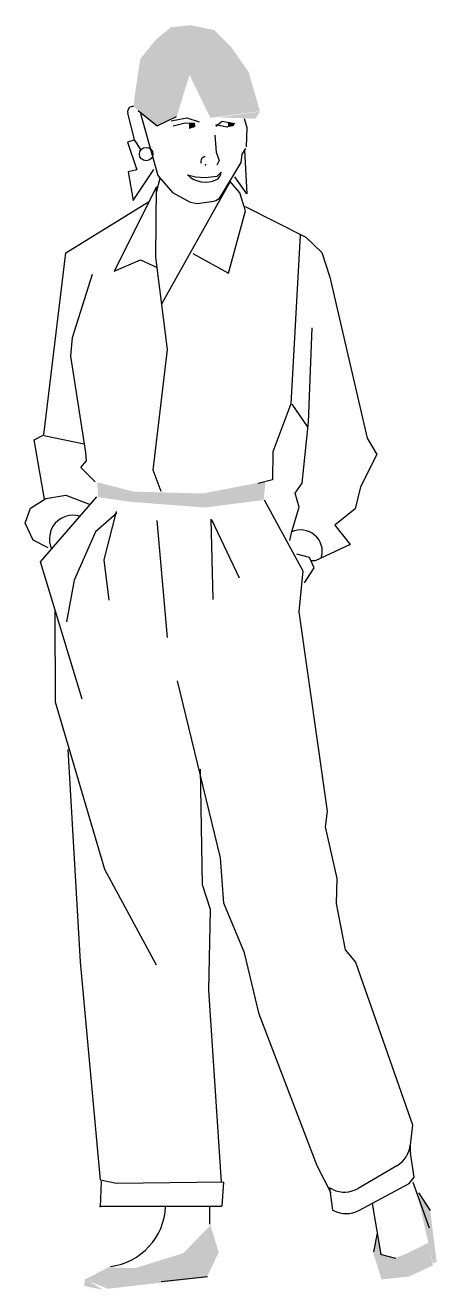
# Model space of a CAD drawing. Extents: x 217.75 to 218.29, y 271.13 to 272.8.
import ezdxf

# ---------------------------------------------------------------- set-up
doc = ezdxf.new("R2010")
doc.units = 0
doc.header["$LTSCALE"] = 15
doc.layers.get('0').update_dxf_attribs({"linetype": 'CONTINUOUS'})

msp = doc.modelspace()

# ---------------------------------------------------------------- linework, layer by layer
at = {"color": 0}
for p, q in [((217.8858, 272.6844), (217.8943, 272.6487)), ((217.8995, 272.6876), (217.9249, 272.6674)), ((217.9027, 272.6835), (217.9254, 272.6018)), ((217.9249, 272.6674), (217.9504, 272.6798)), ((217.943, 272.6741), (217.9639, 272.678)), ((217.9639, 272.678), (217.9799, 272.6726)), ((218.0432, 272.6649), (218.0398, 272.6768)), ((217.946, 272.6673), (217.9618, 272.6714)), ((217.9618, 272.6714), (217.9733, 272.6708)), ((217.9733, 272.6708), (217.974, 272.666)), ((218.0021, 272.6669), (218.0104, 272.6736)), ((218.0166, 272.6657), (218.0021, 272.6686)), ((218.0104, 272.6736), (218.0273, 272.6703)), ((218.0273, 272.6703), (218.0166, 272.6657)), ((218.0423, 272.6397), (218.0434, 272.6651)), ((217.8938, 272.6486), (217.8858, 272.6457)), ((217.8858, 272.6457), (217.8978, 272.6093)), ((217.8943, 272.6487), (217.9028, 272.636)), ((218.0008, 272.6549), (218.0026, 272.6327)), ((218.0026, 272.6327), (218.0064, 272.6218)), ((218.0355, 272.6188), (218.0368, 272.6299)), ((218.0368, 272.6299), (218.0417, 272.6373)), ((218.04, 272.6352), (218.0427, 272.5776)), ((218.0064, 272.6218), (218.0035, 272.6155)), ((218.0081, 272.5737), (218.0355, 272.6188)), ((217.8978, 272.6093), (217.8867, 272.6065)), ((217.8867, 272.6065), (217.8933, 272.5688)), ((217.8933, 272.5688), (217.9204, 272.6098)), ((217.9283, 272.5978), (217.9234, 272.5793)), ((217.9254, 272.6018), (217.9451, 272.5793)), ((218.0208, 272.5938), (217.9307, 272.433)), ((217.9647, 272.6028), (217.9753, 272.5999)), ((217.9753, 272.5999), (217.9881, 272.5993)), ((217.9881, 272.5993), (218.004, 272.6011)), ((218.004, 272.6011), (218.0091, 272.6064)), ((218.0335, 272.5791), (218.0208, 272.5938)), ((218.0427, 272.5776), (218.0271, 272.6001)), ((217.9239, 272.5868), (217.868, 272.4757)), ((217.923, 272.4942), (217.9239, 272.5868)), ((217.9451, 272.5793), (217.9682, 272.5668)), ((218.0411, 272.5554), (218.0335, 272.5791)), ((217.8042, 272.4997), (217.9135, 272.567)), ((217.9682, 272.5668), (217.9774, 272.5647)), ((217.9774, 272.5647), (217.9996, 272.5681)), ((218.0405, 272.5608), (218.1207, 272.5206)), ((218.0188, 272.4732), (218.0411, 272.5554)), ((218.1134, 272.5231), (218.101, 272.3007)), ((218.1207, 272.5206), (218.1419, 272.5005)), ((217.7752, 272.2597), (217.8042, 272.4997)), ((217.9382, 272.3722), (217.923, 272.4942)), ((217.9716, 272.4988), (218.0188, 272.4732)), ((218.1419, 272.5005), (218.1525, 272.4677)), ((217.868, 272.4757), (217.9029, 272.4904)), ((217.9029, 272.4904), (217.9248, 272.4803)), ((217.8132, 272.388), (217.8396, 272.4715)), ((218.1525, 272.4677), (218.2013, 272.2556)), ((218.124, 272.2767), (218.129, 272.4011)), ((217.811, 272.3635), (217.8132, 272.388)), ((217.8306, 272.2365), (217.811, 272.3635)), ((217.9195, 272.2132), (217.9382, 272.3722)), ((218.101, 272.3007), (218.0772, 272.2374)), ((218.1024, 272.3003), (218.1224, 272.271)), ((218.1158, 272.196), (218.124, 272.2767)), ((217.7624, 272.253), (217.7752, 272.2597)), ((217.776, 272.1751), (217.7624, 272.253)), ((217.7754, 272.2589), (217.8284, 272.2478)), ((218.2013, 272.2556), (218.2142, 272.2337)), ((217.8317, 272.2253), (217.8306, 272.2365)), ((218.0772, 272.2374), (218.0768, 272.2004)), ((218.2142, 272.2337), (218.1927, 272.1911)), ((217.824, 272.2167), (217.8317, 272.2253)), ((217.8429, 272.198), (217.824, 272.2167)), ((217.9302, 272.1851), (217.9195, 272.2132)), ((218.0768, 272.2004), (218.0579, 272.1958)), ((218.1066, 272.183), (218.1158, 272.196)), ((217.771, 272.0924), (217.8453, 272.1782)), ((217.7778, 272.1758), (217.8045, 272.1801)), ((217.8045, 272.1801), (217.8366, 272.1677)), ((218.1119, 272.1643), (218.1066, 272.183)), ((218.1927, 272.1911), (218.1858, 272.1624)), ((217.7509, 272.1435), (217.7577, 272.1631)), ((217.7577, 272.1631), (217.7778, 272.1758)), ((218.0658, 272.1742), (218.1165, 272.0806)), ((218.1024, 272.1325), (218.1119, 272.1643)), ((218.1858, 272.1624), (218.1587, 272.1408)), ((217.7611, 272.121), (217.7509, 272.1435)), ((217.8715, 272.1566), (217.8433, 272.1318)), ((217.8706, 272.1587), (217.8545, 272.0951)), ((217.9241, 272.1467), (217.938, 271.9927)), ((217.9954, 272.1486), (217.9982, 272.0428)), ((217.9963, 272.1483), (218.033, 272.0713)), ((217.8433, 272.1318), (217.8153, 272.0679)), ((218.0996, 272.1203), (218.1024, 272.1325)), ((218.1587, 272.1408), (218.179, 272.1151)), ((217.7812, 272.1107), (217.7611, 272.121)), ((218.179, 272.1151), (218.1328, 272.0937)), ((217.8545, 272.0951), (217.8609, 272.0418)), ((218.1253, 272.0981), (218.1089, 272.1025)), ((218.1318, 272.0845), (218.1253, 272.0981)), ((218.1328, 272.0937), (218.128, 272.0935)), ((217.8257, 271.9112), (217.771, 272.0924)), ((218.1165, 272.0806), (218.1113, 272.0262)), ((218.1188, 272.0647), (218.1318, 272.0845)), ((217.8153, 272.0679), (217.805, 272.0133)), ((217.7908, 271.9071), (217.7902, 272.0271)), ((218.1113, 272.0262), (218.1487, 271.7636)), ((218.0084, 271.7018), (217.9514, 271.9353)), ((217.8557, 271.6865), (217.7908, 271.9071)), ((217.8238, 271.5646), (217.8075, 271.8447)), ((217.9846, 271.6664), (217.9817, 271.819)), ((218.1487, 271.7636), (218.1462, 271.7429)), ((218.1462, 271.7429), (218.1614, 271.6747)), ((218.0126, 271.6421), (218.0084, 271.7018)), ((217.9238, 271.5603), (217.8557, 271.6865)), ((217.9952, 271.6338), (217.9846, 271.6664)), ((218.1614, 271.6747), (218.1605, 271.6418)), ((217.9928, 271.5273), (217.9952, 271.6338)), ((218.0397, 271.5766), (218.0126, 271.6421)), ((218.1605, 271.6418), (218.1725, 271.5804)), ((218.0593, 271.4958), (218.0397, 271.5766)), ((218.1725, 271.5804), (218.1863, 271.5642)), ((217.8501, 271.2765), (217.8238, 271.5646)), ((218.1863, 271.5642), (218.2613, 271.3496)), ((218.0095, 271.274), (217.9928, 271.5273)), ((218.1358, 271.2955), (218.0593, 271.4958)), ((218.2613, 271.3496), (218.2584, 271.323)), ((218.2634, 271.2807), (218.2585, 271.3123)), ((218.154, 271.2596), (218.1358, 271.2955)), ((218.2407, 271.2958), (218.1896, 271.2659)), ((217.871, 271.2724), (217.8501, 271.2765)), ((218.2567, 271.2724), (218.2634, 271.2807)), ((217.8507, 271.2754), (217.8497, 271.2411)), ((218.0122, 271.274), (217.871, 271.2724)), ((218.0122, 271.274), (218.0098, 271.2423)), ((218.1517, 271.2664), (218.156, 271.2371)), ((218.1562, 271.2643), (218.1517, 271.2664)), ((218.1907, 271.2369), (218.2567, 271.2724)), ((218.2616, 271.2739), (218.2831, 271.2139)), ((218.285, 271.2366), (218.2697, 271.2598)), ((217.8487, 271.2423), (218.0098, 271.2423)), ((218.2079, 271.2461), (218.2196, 271.1786)), ((217.9936, 271.2419), (217.9936, 271.2185)), ((218.156, 271.2371), (218.1573, 271.2365)), ((218.2146, 271.2066), (218.2097, 271.1821)), ((218.2393, 271.1735), (218.2189, 271.1786)), ((217.9912, 271.1493), (217.9302, 271.1425))]:
    msp.add_line(p, q, dxfattribs=at)
msp.add_circle((217.9102, 272.6301), 0.0089, dxfattribs=at)
for centre, radius, start, end in [((217.8927, 272.686), 0.00701, 83.2852, 192.7404), ((217.9882, 272.6206), 0.00596, 92.7263, 205.3462), ((217.9885, 272.627), 0.0339, 225.4901, 295.4686), ((217.9958, 272.6076), 0.0134, 303.3035, 355.0891), ((217.9978, 272.58), 0.012, 278.6743, 328.627), ((217.8141, 272.1223), 0.0315, 74.7073, 202.4453), ((218.1138, 272.1058), 0.0286, 345.5024, 114.1856), ((218.2226, 271.3269), 0.036, 300.3093, 353.749), ((218.294, 271.3179), 0.036, 173.749, 188.9671), ((218.1714, 271.297), 0.036, 245.0787, 300.3093), ((217.853, 271.2452), 0.0828, 276.9418, 357.7138), ((218.1736, 271.2686), 0.036, 242.9656, 298.2739)]:
    msp.add_arc(centre, radius, start, end, dxfattribs=at)
msp.add_point((217.9884, 272.6159), dxfattribs=at)
for points in [[(217.9665, 272.7322), (217.9431, 272.7975), (217.9505, 272.6792), (217.9234, 272.7815)], [(217.9677, 272.7334), (217.969, 272.8), (217.9665, 272.7322), (217.9431, 272.7975)], [(217.9677, 272.7334), (217.9998, 272.7938), (217.9677, 272.7334), (217.969, 272.8)], [(217.969, 272.7334), (218.022, 272.7716), (217.9677, 272.7334), (217.9998, 272.7938)], [(217.9505, 272.6792), (217.9234, 272.7815), (217.9246, 272.6681), (217.9024, 272.7556)], [(217.969, 272.7309), (218.0454, 272.7383), (217.969, 272.7334), (218.022, 272.7716)], [(217.9246, 272.6681), (217.9024, 272.7556), (217.9012, 272.6853), (217.895, 272.7063)], [(217.9949, 272.6779), (218.0602, 272.6866), (217.969, 272.7309), (218.0454, 272.7383)], [(217.9012, 272.6853), (217.895, 272.7063), (217.8938, 272.6927)], [(218.0049, 272.6785), (218.0542, 272.6768), (218.0602, 272.6861)], [(217.9666, 272.6708), (217.9726, 272.6708), (217.9666, 272.6632), (217.9743, 272.6657)], [(218.0177, 272.6717), (218.0262, 272.6708), (218.0185, 272.6657), (218.0262, 272.6674)], [(217.8913, 272.1713), (217.8938, 272.1849), (217.8469, 272.1775), (217.8457, 272.1972)], [(218.0651, 272.1738), (218.0676, 272.1985), (217.9875, 272.1639), (217.985, 272.1824)], [(217.9875, 272.1639), (217.985, 272.1824), (217.8913, 272.1713), (217.8938, 272.1849)], [(218.2673, 271.2592), (218.2845, 271.237), (218.2882, 271.1667), (218.2931, 271.1692)], [(217.9949, 271.2173), (218.0059, 271.1815), (217.9591, 271.1803), (217.9899, 271.1483)], [(218.2204, 271.1778), (218.2093, 271.1815), (218.2143, 271.2025)], [(218.2821, 271.1939), (218.2882, 271.1643), (218.2488, 271.1778), (218.2562, 271.1495)], [(217.9591, 271.1803), (217.9899, 271.1483), (217.895, 271.1606), (217.8593, 271.1335)], [(218.2377, 271.1741), (218.2204, 271.1458), (218.2204, 271.1778), (218.2093, 271.1815)], [(218.2488, 271.1778), (218.2562, 271.1495), (218.2377, 271.1741), (218.2204, 271.1458)], [(217.895, 271.1606), (217.8593, 271.1335), (217.8605, 271.1618), (217.8297, 271.1458)], [(217.8297, 271.147), (217.8284, 271.1372), (217.8531, 271.1322)]]:
    msp.add_solid(points, dxfattribs=at)

doc.saveas('drawing.dxf')
